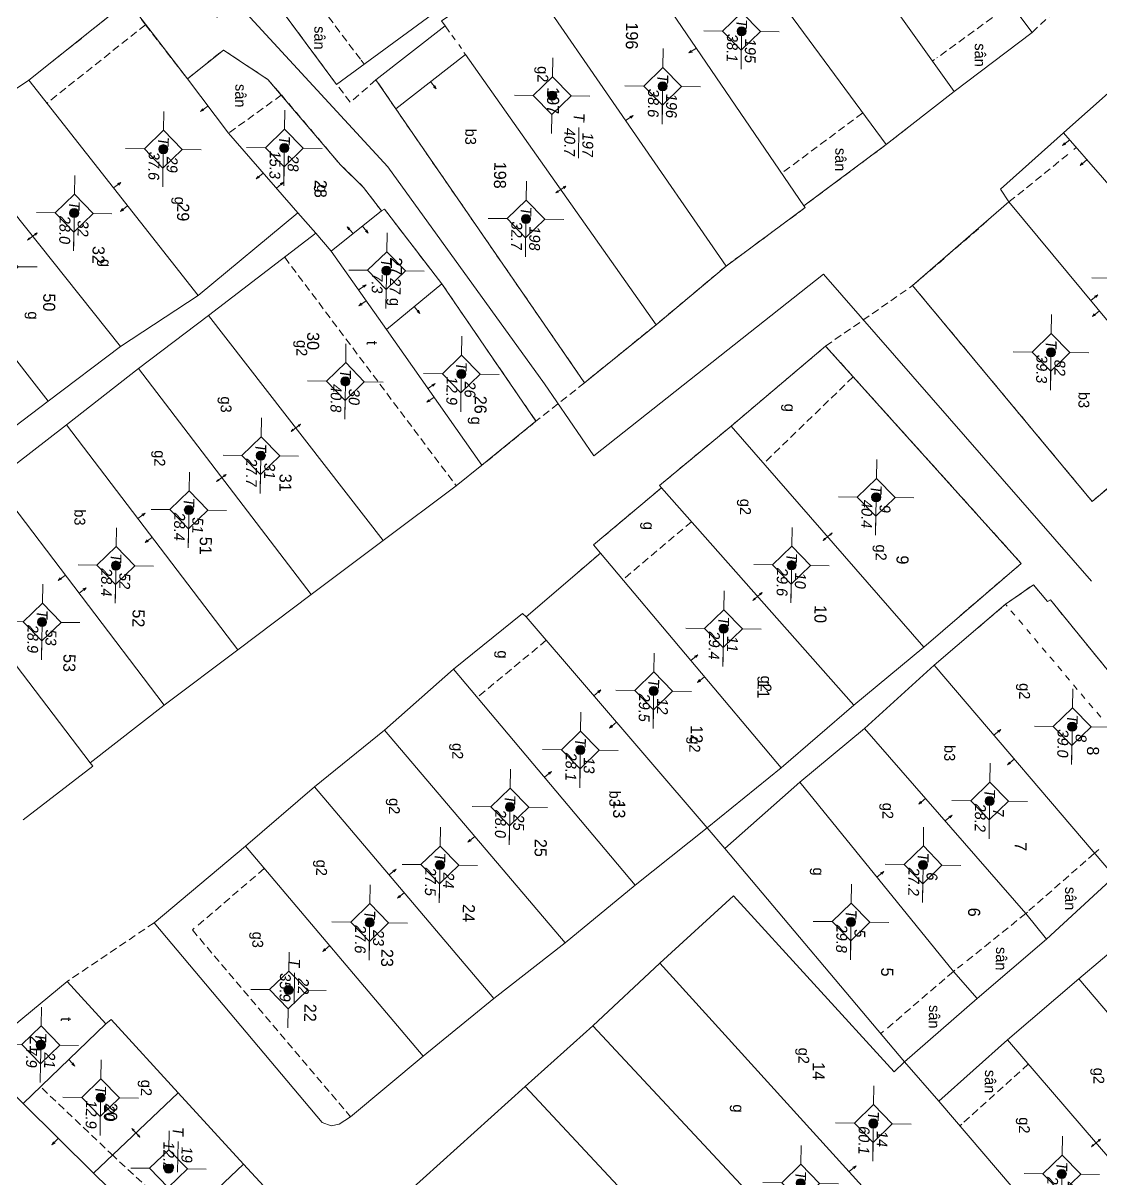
# Model space of a CAD drawing. Extents: x 601689 to 602595, y 1189742 to 1190763.
# Drawn here: x 602206.34 to 602242, y 1190195.49 to 1190233.73 of the extents above; entities that cross this region are included whole.
import ezdxf
from ezdxf.enums import TextEntityAlignment as Align

# ---------------------------------------------------------------- set-up
doc = ezdxf.new("R2010")
doc.units = 0
doc.header["$MEASUREMENT"] = 0
doc.linetypes.add('HIDDEN', pattern=[0.375, 0.25, -0.125])
for name, color, linetype in [('10', 250, 'Continuous'), ('11', 7, 'Continuous'), ('13', 7, 'Continuous'), ('14', 7, 'Continuous'), ('15', 7, 'Continuous'), ('16', 7, 'Continuous'), ('22', 7, 'Continuous'), ('53', 7, 'Continuous'), ('57', 7, 'Continuous')]:
    doc.layers.add(name, color=color, linetype=linetype)
doc.layers.get('0').off()
doc.styles.add('TXT', font='vnshx.shx')

# ---------------------------------------------------------------- blocks, each defined once
blk = doc.blocks.new('NH3R')
at = {"layer": '16', "color": 7, "linetype": 'Continuous', "lineweight": 0}
for p, q in [((0, 0), (0.297, -0.005)), ((0.297, -0.005), (0.186, 0.031)), ((0.297, -0.005), (0.189, -0.033))]:
    blk.add_line(p, q, dxfattribs=at)
blk = doc.blocks.new('NH3')
at = {"layer": '16', "color": 7, "linetype": 'Continuous', "lineweight": 0}
for p, q in [((-0.199, -0.002), (-0.113, 0.021)), ((0.197, -0.012), (0.107, 0.015)), ((-0.199, -0.002), (0.197, -0.012)), ((-0.199, -0.002), (-0.116, -0.035)), ((0.197, -0.012), (0.104, -0.027))]:
    blk.add_line(p, q, dxfattribs=at)
blk = doc.blocks.new('BDONG')
at = {"color": 7, "linetype": 'Continuous', "lineweight": 0}
for p, q in [((0, 0), (0, -1.508)), ((0, 0), (2.759, 0)), ((0.342, 0), (0.342, -1.508)), ((0.797, 0), (0.797, -1.508)), ((1.274, 0), (1.274, -1.508)), ((1.73, 0), (1.73, -1.508)), ((1.753, 0), (1.753, -1.508)), ((2.072, 0), (2.072, -1.508)), ((2.759, 0), (2.759, -1.508)), ((0, -0.308), (1.73, -0.308)), ((1.753, -0.308), (2.759, -0.308)), ((0, -0.458), (1.73, -0.458)), ((1.753, -0.458), (2.759, -0.458)), ((0, -0.608), (1.73, -0.608)), ((1.753, -0.608), (2.759, -0.608)), ((0, -0.758), (1.73, -0.758)), ((1.753, -0.758), (2.759, -0.758)), ((0, -0.908), (1.73, -0.908)), ((1.753, -0.908), (2.759, -0.908)), ((0, -1.058), (1.73, -1.058)), ((1.753, -1.058), (2.759, -1.058)), ((0, -1.208), (1.73, -1.208)), ((1.753, -1.208), (2.759, -1.208)), ((0, -1.358), (1.73, -1.358)), ((1.753, -1.358), (2.759, -1.358)), ((0, -1.508), (1.73, -1.508)), ((1.753, -1.508), (2.759, -1.508))]:
    blk.add_line(p, q, dxfattribs=at)
at = {"color": 7, "linetype": 'Continuous', "lineweight": 0, "style": 'TXT'}
blk.add_text('B%%182ng c%%184c th%%246a bi%%213n %%174%%233ng ', height=0.049998, rotation=360, dxfattribs=at).set_placement((0.008, 0.046))
for s, height, p in [('(D%%239ng cho ch%%216nh l%%253 bi%%213n %%174%%233ng)', 0.054, (1.743, 0.05)), ('s%%232 TT', 0.05, (0.21, -0.099)), ('s%%232 hi%%214u', 0.049998, (0.639, -0.104)), ('s%%232 hi%%214u th%%246a', 0.049998, (1.135, -0.103)), ('s%%232 hi%%214u th%%246a', 0.049998, (1.612, -0.107)), ('s%%232 TT', 0.05, (1.936, -0.114)), ('s%%232 hi%%214u th%%246a b%%225', 0.049998, (2.559, -0.108)), ('g%%232c c%%241a th%%246a', 0.049998, (1.137, -0.187)), ('Th%%246a b%%225', 0.049998, (1.956, -0.203)), ('(ch%%216 %%174%%184nh s%%232 m%%233t l%%199n)', 0.049998, (2.638, -0.204)), ('Th%%246a th%%170m', 0.049998, (0.227, -0.214)), ('Th%%246a th%%170m', 0.049998, (0.63, -0.213)), ('l%%169n c%%203n', 0.049998, (1.56, -0.224)), ('m%%237i th%%170m', 0.049998, (1.101, -0.282))]:
    blk.add_text(s, height=height, rotation=360, dxfattribs=at).set_placement(p, align=Align.CENTER)
blk = doc.blocks.new('BANG')
at = {"color": 7, "linetype": 'Continuous', "lineweight": 0, "xscale": 9.999585560760034, "yscale": 9.999585560760034, "rotation": 359.9999199552673}
blk.add_blockref('BDONG', (0, 0), dxfattribs=at)
blk = doc.blocks.new('*M504504504504')
at = {"layer": '13', "color": 3, "linetype": 'Continuous', "lineweight": 0}
blk.add_line((602615.815, 1189905.977), (602616.835, 1189905.977), dxfattribs=at)
at = {"layer": '13', "color": 3, "linetype": 'Continuous', "lineweight": 0, "style": 'TXT', "oblique": 7.6055}
blk.add_text('T', height=0.36, dxfattribs=at).set_placement((602615.618, 1189905.977), align=Align.MIDDLE_RIGHT)
for s, p in [('82', (602615.965, 1189906.277)), ('39.3', (602615.815, 1189905.677))]:
    blk.add_text(s, height=0.36, dxfattribs=at).set_placement(p, align=Align.MIDDLE_LEFT)
blk = doc.blocks.new('*M527527527527')
at = {"layer": '13', "color": 3, "linetype": 'Continuous', "lineweight": 0}
blk.add_line((602605.346, 1189895.584), (602606.366, 1189895.584), dxfattribs=at)
at = {"layer": '13', "color": 3, "linetype": 'Continuous', "lineweight": 0, "style": 'TXT', "oblique": 7.6055}
for s, p in [('195', (602605.496, 1189895.884)), ('38.1', (602605.346, 1189895.284))]:
    blk.add_text(s, height=0.36, dxfattribs=at).set_placement(p, align=Align.MIDDLE_LEFT)
blk.add_text('T', height=0.36, dxfattribs=at).set_placement((602605.149, 1189895.584), align=Align.MIDDLE_RIGHT)
blk = doc.blocks.new('*M532532532532')
at = {"layer": '13', "color": 3, "linetype": 'Continuous', "lineweight": 0}
blk.add_line((602607.203, 1189893.001), (602608.223, 1189893.001), dxfattribs=at)
at = {"layer": '13', "color": 3, "linetype": 'Continuous', "lineweight": 0, "style": 'TXT', "oblique": 7.6055}
blk.add_text('T', height=0.36, dxfattribs=at).set_placement((602607.006, 1189893.001), align=Align.MIDDLE_RIGHT)
for s, p in [('196', (602607.353, 1189893.301)), ('38.6', (602607.203, 1189892.701))]:
    blk.add_text(s, height=0.36, dxfattribs=at).set_placement(p, align=Align.MIDDLE_LEFT)
blk = doc.blocks.new('*M538538538538')
at = {"layer": '13', "color": 3, "linetype": 'Continuous', "lineweight": 0}
blk.add_line((602607.565, 1189889.349), (602608.585, 1189889.349), dxfattribs=at)
at = {"layer": '13', "color": 3, "linetype": 'Continuous', "lineweight": 0, "style": 'TXT', "oblique": 7.6055}
for s, p in [('197', (602607.715, 1189889.649)), ('40.7', (602607.565, 1189889.049))]:
    blk.add_text(s, height=0.36, dxfattribs=at).set_placement(p, align=Align.MIDDLE_LEFT)
blk.add_text('T', height=0.36, dxfattribs=at).set_placement((602607.368, 1189889.349), align=Align.MIDDLE_RIGHT)
blk = doc.blocks.new('*M540540540540')
at = {"layer": '13', "color": 3, "linetype": 'Continuous', "lineweight": 0}
blk.add_line((602611.654, 1189888.54), (602612.674, 1189888.54), dxfattribs=at)
at = {"layer": '13', "color": 3, "linetype": 'Continuous', "lineweight": 0, "style": 'TXT', "oblique": 7.6055}
for s, p in [('198', (602611.804, 1189888.84)), ('32.7', (602611.654, 1189888.24))]:
    blk.add_text(s, height=0.36, dxfattribs=at).set_placement(p, align=Align.MIDDLE_LEFT)
blk.add_text('T', height=0.36, dxfattribs=at).set_placement((602611.457, 1189888.54), align=Align.MIDDLE_RIGHT)
blk = doc.blocks.new('CENTRD')
at = {"layer": '11', "linetype": 'Continuous', "lineweight": 0}
h = blk.add_hatch(color=2, dxfattribs=at)
edge = h.paths.add_edge_path()
edge.add_arc((0, 0), 0.15, 0, 360)
at = {"layer": '11', "color": 2, "linetype": 'Continuous', "lineweight": 0}
for p, q in [((0, 1.25), (0, 0.625)), ((0, 0.625), (-0.625, 0)), ((0.625, 0), (0, 0.625)), ((-0.625, 0), (-1.25, 0)), ((-0.625, 0), (0, -0.625)), ((0, -0.625), (0.625, 0)), ((1.25, 0), (0.625, 0)), ((0, -0.625), (0, -1.25))]:
    blk.add_line(p, q, dxfattribs=at)
blk.add_circle((0, 0), 0.15, dxfattribs=at)
blk = doc.blocks.new('*M804804804804')
at = {"layer": '13', "color": 3, "linetype": 'Continuous', "lineweight": 0}
blk.add_line((602628.187, 1189906.857), (602629.207, 1189906.857), dxfattribs=at)
at = {"layer": '13', "color": 3, "linetype": 'Continuous', "lineweight": 0, "style": 'TXT', "oblique": 7.6055}
for s, p in [('8', (602628.337, 1189907.157)), ('39.0', (602628.187, 1189906.557))]:
    blk.add_text(s, height=0.36, dxfattribs=at).set_placement(p, align=Align.MIDDLE_LEFT)
blk.add_text('T', height=0.36, dxfattribs=at).set_placement((602627.99, 1189906.857), align=Align.MIDDLE_RIGHT)
blk = doc.blocks.new('*M805805805805')
at = {"layer": '13', "color": 3, "linetype": 'Continuous', "lineweight": 0}
blk.add_line((602642.986, 1189906.729), (602644.006, 1189906.729), dxfattribs=at)
at = {"layer": '13', "color": 3, "linetype": 'Continuous', "lineweight": 0, "style": 'TXT', "oblique": 7.6055}
blk.add_text('T', height=0.36, dxfattribs=at).set_placement((602642.789, 1189906.729), align=Align.MIDDLE_RIGHT)
for s, p in [('4', (602643.136, 1189907.029)), ('27.4', (602642.986, 1189906.429))]:
    blk.add_text(s, height=0.36, dxfattribs=at).set_placement(p, align=Align.MIDDLE_LEFT)
blk = doc.blocks.new('*M806806806806')
at = {"layer": '13', "color": 3, "linetype": 'Continuous', "lineweight": 0}
blk.add_line((602630.685, 1189904.16), (602631.705, 1189904.16), dxfattribs=at)
at = {"layer": '13', "color": 3, "linetype": 'Continuous', "lineweight": 0, "style": 'TXT', "oblique": 7.6055}
for s, p in [('7', (602630.835, 1189904.46)), ('28.2', (602630.685, 1189903.86))]:
    blk.add_text(s, height=0.36, dxfattribs=at).set_placement(p, align=Align.MIDDLE_LEFT)
blk.add_text('T', height=0.36, dxfattribs=at).set_placement((602630.488, 1189904.16), align=Align.MIDDLE_RIGHT)
blk = doc.blocks.new('*M808808808808')
at = {"layer": '13', "color": 3, "linetype": 'Continuous', "lineweight": 0}
blk.add_line((602632.83, 1189901.991), (602633.85, 1189901.991), dxfattribs=at)
at = {"layer": '13', "color": 3, "linetype": 'Continuous', "lineweight": 0, "style": 'TXT', "oblique": 7.6055}
for s, p in [('6', (602632.98, 1189902.291)), ('27.2', (602632.83, 1189901.691))]:
    blk.add_text(s, height=0.36, dxfattribs=at).set_placement(p, align=Align.MIDDLE_LEFT)
blk.add_text('T', height=0.36, dxfattribs=at).set_placement((602632.633, 1189901.991), align=Align.MIDDLE_RIGHT)
blk = doc.blocks.new('*M809809809809')
at = {"layer": '13', "color": 3, "linetype": 'Continuous', "lineweight": 0}
blk.add_line((602641.408, 1189900.468), (602642.428, 1189900.468), dxfattribs=at)
at = {"layer": '13', "color": 3, "linetype": 'Continuous', "lineweight": 0, "style": 'TXT', "oblique": 7.6055}
for s, p in [('14', (602641.558, 1189900.768)), ('60.1', (602641.408, 1189900.168))]:
    blk.add_text(s, height=0.36, dxfattribs=at).set_placement(p, align=Align.MIDDLE_LEFT)
blk.add_text('T', height=0.36, dxfattribs=at).set_placement((602641.211, 1189900.468), align=Align.MIDDLE_RIGHT)
blk = doc.blocks.new('*M810810810810')
at = {"layer": '13', "color": 3, "linetype": 'Continuous', "lineweight": 0}
blk.add_line((602620.694, 1189900.261), (602621.714, 1189900.261), dxfattribs=at)
at = {"layer": '13', "color": 3, "linetype": 'Continuous', "lineweight": 0, "style": 'TXT', "oblique": 7.6055}
blk.add_text('T', height=0.36, dxfattribs=at).set_placement((602620.497, 1189900.261), align=Align.MIDDLE_RIGHT)
for s, p in [('9', (602620.844, 1189900.561)), ('40.4', (602620.694, 1189899.961))]:
    blk.add_text(s, height=0.36, dxfattribs=at).set_placement(p, align=Align.MIDDLE_LEFT)
blk = doc.blocks.new('*M811811811811')
at = {"layer": '13', "color": 3, "linetype": 'Continuous', "lineweight": 0}
blk.add_line((602634.751, 1189899.633), (602635.771, 1189899.633), dxfattribs=at)
at = {"layer": '13', "color": 3, "linetype": 'Continuous', "lineweight": 0, "style": 'TXT', "oblique": 7.6055}
for s, p in [('5', (602634.901, 1189899.933)), ('29.8', (602634.751, 1189899.333))]:
    blk.add_text(s, height=0.36, dxfattribs=at).set_placement(p, align=Align.MIDDLE_LEFT)
blk.add_text('T', height=0.36, dxfattribs=at).set_placement((602634.554, 1189899.633), align=Align.MIDDLE_RIGHT)
blk = doc.blocks.new('*M812812812812')
at = {"layer": '13', "color": 3, "linetype": 'Continuous', "lineweight": 0}
blk.add_line((602643.418, 1189898.09), (602644.438, 1189898.09), dxfattribs=at)
at = {"layer": '13', "color": 3, "linetype": 'Continuous', "lineweight": 0, "style": 'TXT', "oblique": 7.6055}
for s, p in [('15', (602643.568, 1189898.39)), ('49.9', (602643.418, 1189897.79))]:
    blk.add_text(s, height=0.36, dxfattribs=at).set_placement(p, align=Align.MIDDLE_LEFT)
blk.add_text('T', height=0.36, dxfattribs=at).set_placement((602643.221, 1189898.09), align=Align.MIDDLE_RIGHT)
blk = doc.blocks.new('*M813813813813')
at = {"layer": '13', "color": 3, "linetype": 'Continuous', "lineweight": 0}
blk.add_line((602622.98, 1189897.494), (602624, 1189897.494), dxfattribs=at)
at = {"layer": '13', "color": 3, "linetype": 'Continuous', "lineweight": 0, "style": 'TXT', "oblique": 7.6055}
for s, p in [('10', (602623.13, 1189897.794)), ('29.6', (602622.98, 1189897.194))]:
    blk.add_text(s, height=0.36, dxfattribs=at).set_placement(p, align=Align.MIDDLE_LEFT)
blk.add_text('T', height=0.36, dxfattribs=at).set_placement((602622.783, 1189897.494), align=Align.MIDDLE_RIGHT)
blk = doc.blocks.new('*M815815815815')
at = {"layer": '13', "color": 3, "linetype": 'Continuous', "lineweight": 0}
blk.add_line((602625.113, 1189895.275), (602626.133, 1189895.275), dxfattribs=at)
at = {"layer": '13', "color": 3, "linetype": 'Continuous', "lineweight": 0, "style": 'TXT', "oblique": 7.6055}
blk.add_text('T', height=0.36, dxfattribs=at).set_placement((602624.916, 1189895.275), align=Align.MIDDLE_RIGHT)
for s, p in [('11', (602625.263, 1189895.575)), ('29.4', (602625.113, 1189894.975))]:
    blk.add_text(s, height=0.36, dxfattribs=at).set_placement(p, align=Align.MIDDLE_LEFT)
blk = doc.blocks.new('*M816816816816')
at = {"layer": '13', "color": 3, "linetype": 'Continuous', "lineweight": 0}
blk.add_line((602627.204, 1189892.992), (602628.224, 1189892.992), dxfattribs=at)
at = {"layer": '13', "color": 3, "linetype": 'Continuous', "lineweight": 0, "style": 'TXT', "oblique": 7.6055}
blk.add_text('T', height=0.36, dxfattribs=at).set_placement((602627.007, 1189892.992), align=Align.MIDDLE_RIGHT)
for s, p in [('12', (602627.354, 1189893.292)), ('29.5', (602627.204, 1189892.692))]:
    blk.add_text(s, height=0.36, dxfattribs=at).set_placement(p, align=Align.MIDDLE_LEFT)
blk = doc.blocks.new('*M818818818818')
at = {"layer": '13', "color": 3, "linetype": 'Continuous', "lineweight": 0}
blk.add_line((602629.194, 1189890.594), (602630.214, 1189890.594), dxfattribs=at)
at = {"layer": '13', "color": 3, "linetype": 'Continuous', "lineweight": 0, "style": 'TXT', "oblique": 7.6055}
for s, p in [('13', (602629.344, 1189890.894)), ('28.1', (602629.194, 1189890.294))]:
    blk.add_text(s, height=0.36, dxfattribs=at).set_placement(p, align=Align.MIDDLE_LEFT)
blk.add_text('T', height=0.36, dxfattribs=at).set_placement((602628.997, 1189890.594), align=Align.MIDDLE_RIGHT)
blk = doc.blocks.new('*M819819819819')
at = {"layer": '13', "color": 3, "linetype": 'Continuous', "lineweight": 0}
blk.add_line((602631.116, 1189888.291), (602632.136, 1189888.291), dxfattribs=at)
at = {"layer": '13', "color": 3, "linetype": 'Continuous', "lineweight": 0, "style": 'TXT', "oblique": 7.6055}
for s, p in [('25', (602631.266, 1189888.591)), ('28.0', (602631.116, 1189887.991))]:
    blk.add_text(s, height=0.36, dxfattribs=at).set_placement(p, align=Align.MIDDLE_LEFT)
blk.add_text('T', height=0.36, dxfattribs=at).set_placement((602630.919, 1189888.291), align=Align.MIDDLE_RIGHT)
blk = doc.blocks.new('*M820820820820')
at = {"layer": '13', "color": 3, "linetype": 'Continuous', "lineweight": 0}
blk.add_line((602616.815, 1189886.474), (602617.835, 1189886.474), dxfattribs=at)
at = {"layer": '13', "color": 3, "linetype": 'Continuous', "lineweight": 0, "style": 'TXT', "oblique": 7.6055}
blk.add_text('T', height=0.36, dxfattribs=at).set_placement((602616.618, 1189886.474), align=Align.MIDDLE_RIGHT)
for s, p in [('26', (602616.965, 1189886.774)), ('12.9', (602616.815, 1189886.174))]:
    blk.add_text(s, height=0.36, dxfattribs=at).set_placement(p, align=Align.MIDDLE_LEFT)
blk = doc.blocks.new('*M821821821821')
at = {"layer": '13', "color": 3, "linetype": 'Continuous', "lineweight": 0}
blk.add_line((602633.063, 1189886.002), (602634.083, 1189886.002), dxfattribs=at)
at = {"layer": '13', "color": 3, "linetype": 'Continuous', "lineweight": 0, "style": 'TXT', "oblique": 7.6055}
for s, p in [('24', (602633.213, 1189886.302)), ('27.5', (602633.063, 1189885.702))]:
    blk.add_text(s, height=0.36, dxfattribs=at).set_placement(p, align=Align.MIDDLE_LEFT)
blk.add_text('T', height=0.36, dxfattribs=at).set_placement((602632.866, 1189886.002), align=Align.MIDDLE_RIGHT)
blk = doc.blocks.new('*M822822822822')
at = {"layer": '13', "color": 3, "linetype": 'Continuous', "lineweight": 0}
blk.add_line((602613.431, 1189883.951), (602614.196, 1189883.951), dxfattribs=at)
at = {"layer": '13', "color": 3, "linetype": 'Continuous', "lineweight": 0, "style": 'TXT', "oblique": 7.6055}
for s, p in [('27', (602613.581, 1189884.251)), ('7.3', (602613.431, 1189883.651))]:
    blk.add_text(s, height=0.36, dxfattribs=at).set_placement(p, align=Align.MIDDLE_LEFT)
blk.add_text('T', height=0.36, dxfattribs=at).set_placement((602613.234, 1189883.951), align=Align.MIDDLE_RIGHT)
blk = doc.blocks.new('*M823823823823')
at = {"layer": '13', "color": 3, "linetype": 'Continuous', "lineweight": 0}
blk.add_line((602635, 1189883.708), (602636.02, 1189883.708), dxfattribs=at)
at = {"layer": '13', "color": 3, "linetype": 'Continuous', "lineweight": 0, "style": 'TXT', "oblique": 7.6055}
for s, p in [('23', (602635.15, 1189884.008)), ('27.6', (602635, 1189883.408))]:
    blk.add_text(s, height=0.36, dxfattribs=at).set_placement(p, align=Align.MIDDLE_LEFT)
blk.add_text('T', height=0.36, dxfattribs=at).set_placement((602634.803, 1189883.708), align=Align.MIDDLE_RIGHT)
blk = doc.blocks.new('*M824824824824')
at = {"layer": '13', "color": 3, "linetype": 'Continuous', "lineweight": 0}
blk.add_line((602617.118, 1189882.645), (602618.138, 1189882.645), dxfattribs=at)
at = {"layer": '13', "color": 3, "linetype": 'Continuous', "lineweight": 0, "style": 'TXT', "oblique": 7.6055}
blk.add_text('T', height=0.36, dxfattribs=at).set_placement((602616.921, 1189882.645), align=Align.MIDDLE_RIGHT)
for s, p in [('30', (602617.268, 1189882.945)), ('40.8', (602617.118, 1189882.345))]:
    blk.add_text(s, height=0.36, dxfattribs=at).set_placement(p, align=Align.MIDDLE_LEFT)
blk = doc.blocks.new('*M825825825825')
at = {"layer": '13', "color": 3, "linetype": 'Continuous', "lineweight": 0}
blk.add_line((602637.27, 1189881.056), (602638.29, 1189881.056), dxfattribs=at)
at = {"layer": '13', "color": 3, "linetype": 'Continuous', "lineweight": 0, "style": 'TXT', "oblique": 7.6055}
for s, p in [('22', (602637.42, 1189881.356)), ('35.9', (602637.27, 1189880.756))]:
    blk.add_text(s, height=0.36, dxfattribs=at).set_placement(p, align=Align.MIDDLE_LEFT)
blk.add_text('T', height=0.36, dxfattribs=at).set_placement((602637.073, 1189881.056), align=Align.MIDDLE_RIGHT)
blk = doc.blocks.new('*M826826826826')
at = {"layer": '13', "color": 3, "linetype": 'Continuous', "lineweight": 0}
blk.add_line((602609.425, 1189880.513), (602610.445, 1189880.513), dxfattribs=at)
at = {"layer": '13', "color": 3, "linetype": 'Continuous', "lineweight": 0, "style": 'TXT', "oblique": 7.6055}
for s, p in [('28', (602609.575, 1189880.813)), ('15.3', (602609.425, 1189880.213))]:
    blk.add_text(s, height=0.36, dxfattribs=at).set_placement(p, align=Align.MIDDLE_LEFT)
blk.add_text('T', height=0.36, dxfattribs=at).set_placement((602609.228, 1189880.513), align=Align.MIDDLE_RIGHT)
blk = doc.blocks.new('*M827827827827')
at = {"layer": '13', "color": 3, "linetype": 'Continuous', "lineweight": 0}
blk.add_line((602619.612, 1189879.882), (602620.632, 1189879.882), dxfattribs=at)
at = {"layer": '13', "color": 3, "linetype": 'Continuous', "lineweight": 0, "style": 'TXT', "oblique": 7.6055}
for s, p in [('31', (602619.762, 1189880.182)), ('27.7', (602619.612, 1189879.582))]:
    blk.add_text(s, height=0.36, dxfattribs=at).set_placement(p, align=Align.MIDDLE_LEFT)
blk.add_text('T', height=0.36, dxfattribs=at).set_placement((602619.415, 1189879.882), align=Align.MIDDLE_RIGHT)
blk = doc.blocks.new('*M828828828828')
at = {"layer": '13', "color": 3, "linetype": 'Continuous', "lineweight": 0}
blk.add_line((602621.441, 1189877.528), (602622.461, 1189877.528), dxfattribs=at)
at = {"layer": '13', "color": 3, "linetype": 'Continuous', "lineweight": 0, "style": 'TXT', "oblique": 7.6055}
for s, p in [('51', (602621.591, 1189877.828)), ('28.4', (602621.441, 1189877.228))]:
    blk.add_text(s, height=0.36, dxfattribs=at).set_placement(p, align=Align.MIDDLE_LEFT)
blk.add_text('T', height=0.36, dxfattribs=at).set_placement((602621.244, 1189877.528), align=Align.MIDDLE_RIGHT)
blk = doc.blocks.new('*M829829829829')
at = {"layer": '13', "color": 3, "linetype": 'Continuous', "lineweight": 0}
blk.add_line((602643.237, 1189877.171), (602644.257, 1189877.171), dxfattribs=at)
at = {"layer": '13', "color": 3, "linetype": 'Continuous', "lineweight": 0, "style": 'TXT', "oblique": 7.6055}
for s, p in [('19', (602643.387, 1189877.471)), ('12.2', (602643.237, 1189876.871))]:
    blk.add_text(s, height=0.36, dxfattribs=at).set_placement(p, align=Align.MIDDLE_LEFT)
blk.add_text('T', height=0.36, dxfattribs=at).set_placement((602643.04, 1189877.171), align=Align.MIDDLE_RIGHT)
blk = doc.blocks.new('*M830830830830')
at = {"layer": '13', "color": 3, "linetype": 'Continuous', "lineweight": 0}
blk.add_line((602609.522, 1189876.508), (602610.542, 1189876.508), dxfattribs=at)
at = {"layer": '13', "color": 3, "linetype": 'Continuous', "lineweight": 0, "style": 'TXT', "oblique": 7.6055}
blk.add_text('T', height=0.36, dxfattribs=at).set_placement((602609.325, 1189876.508), align=Align.MIDDLE_RIGHT)
for s, p in [('29', (602609.672, 1189876.808)), ('37.6', (602609.522, 1189876.208))]:
    blk.add_text(s, height=0.36, dxfattribs=at).set_placement(p, align=Align.MIDDLE_LEFT)
blk = doc.blocks.new('*M832832832832')
at = {"layer": '13', "color": 3, "linetype": 'Continuous', "lineweight": 0}
blk.add_line((602623.316, 1189875.14), (602624.336, 1189875.14), dxfattribs=at)
at = {"layer": '13', "color": 3, "linetype": 'Continuous', "lineweight": 0, "style": 'TXT', "oblique": 7.6055}
for s, p in [('52', (602623.466, 1189875.44)), ('28.4', (602623.316, 1189874.84))]:
    blk.add_text(s, height=0.36, dxfattribs=at).set_placement(p, align=Align.MIDDLE_LEFT)
blk.add_text('T', height=0.36, dxfattribs=at).set_placement((602623.119, 1189875.14), align=Align.MIDDLE_RIGHT)
blk = doc.blocks.new('*M833833833833')
at = {"layer": '13', "color": 3, "linetype": 'Continuous', "lineweight": 0}
blk.add_line((602640.925, 1189874.889), (602641.945, 1189874.889), dxfattribs=at)
at = {"layer": '13', "color": 3, "linetype": 'Continuous', "lineweight": 0, "style": 'TXT', "oblique": 7.6055}
for s, p in [('20', (602641.075, 1189875.189)), ('12.9', (602640.925, 1189874.589))]:
    blk.add_text(s, height=0.36, dxfattribs=at).set_placement(p, align=Align.MIDDLE_LEFT)
blk.add_text('T', height=0.36, dxfattribs=at).set_placement((602640.728, 1189874.889), align=Align.MIDDLE_RIGHT)
blk = doc.blocks.new('*M834834834834')
at = {"layer": '13', "color": 3, "linetype": 'Continuous', "lineweight": 0}
blk.add_line((602611.68, 1189873.591), (602612.7, 1189873.591), dxfattribs=at)
at = {"layer": '13', "color": 3, "linetype": 'Continuous', "lineweight": 0, "style": 'TXT', "oblique": 7.6055}
for s, p in [('32', (602611.83, 1189873.891)), ('28.0', (602611.68, 1189873.291))]:
    blk.add_text(s, height=0.36, dxfattribs=at).set_placement(p, align=Align.MIDDLE_LEFT)
blk.add_text('T', height=0.36, dxfattribs=at).set_placement((602611.483, 1189873.591), align=Align.MIDDLE_RIGHT)
blk = doc.blocks.new('*M835835835835')
at = {"layer": '13', "color": 3, "linetype": 'Continuous', "lineweight": 0}
blk.add_line((602639.206, 1189872.887), (602639.971, 1189872.887), dxfattribs=at)
at = {"layer": '13', "color": 3, "linetype": 'Continuous', "lineweight": 0, "style": 'TXT', "oblique": 7.6055}
for s, p in [('21', (602639.356, 1189873.187)), ('7.9', (602639.206, 1189872.587))]:
    blk.add_text(s, height=0.36, dxfattribs=at).set_placement(p, align=Align.MIDDLE_LEFT)
blk.add_text('T', height=0.36, dxfattribs=at).set_placement((602639.009, 1189872.887), align=Align.MIDDLE_RIGHT)
blk = doc.blocks.new('*M836836836836')
at = {"layer": '13', "color": 3, "linetype": 'Continuous', "lineweight": 0}
blk.add_line((602625.222, 1189872.727), (602626.242, 1189872.727), dxfattribs=at)
at = {"layer": '13', "color": 3, "linetype": 'Continuous', "lineweight": 0, "style": 'TXT', "oblique": 7.6055}
blk.add_text('T', height=0.36, dxfattribs=at).set_placement((602625.025, 1189872.727), align=Align.MIDDLE_RIGHT)
for s, p in [('53', (602625.372, 1189873.027)), ('28.9', (602625.222, 1189872.427))]:
    blk.add_text(s, height=0.36, dxfattribs=at).set_placement(p, align=Align.MIDDLE_LEFT)
blk = doc.blocks.new('B')
at = {"color": 7, "linetype": 'Continuous', "lineweight": 0}
for p, q in [((0.8, 2.62), (0.801, 5.6)), ((0.62, 2.441), (0.96, 2.78)), ((0.62, -0.969), (0.96, -0.63)), ((0.8, -4.05), (0.8, -0.81))]:
    blk.add_line(p, q, dxfattribs=at)
for points in [[(0.801, 5.6), (0.53, 5.331), (0.8, 10.21), (1.04, 4.83), (0.801, 5.6)], [(0.8, -4.05), (0.531, -4.309), (0.53, -9.429)], [(0.8, -4.05), (1.04, -4.569), (1.04, -10.289)], [(0.53, -7.289), (0.8, -6.95), (1.04, -8.139)]]:
    blk.add_lwpolyline(points, dxfattribs=at)
for points in [[(0.801, 5.6), (0.8, 10.21), (1.04, 4.83)], [(0.8, -4.05), (0.8, -6.95), (1.04, -4.569), (1.04, -8.139)]]:
    blk.add_solid(points, dxfattribs=at)
at = {"color": 7, "linetype": 'Continuous', "lineweight": 0, "style": 'TXT'}
blk.add_text('B', height=1.815, rotation=360, dxfattribs=at).set_placement((0, 0))

msp = doc.modelspace()

# ---------------------------------------------------------------- linework, layer by layer
at = {"layer": '10', "color": 7, "linetype": 'Continuous', "lineweight": 0}
for p, q in [((602237.15, 1190231.464), (602230.202, 1190241.18)), ((602227.758, 1190239.384), (602234.895, 1190229.706)), ((602225.678, 1190237.213), (602232.177, 1190227.683)), ((602239.019, 1190234.35), (602239.727, 1190233.419)), ((602239.727, 1190233.419), (602237.15, 1190231.464)), ((602203.92, 1190230.101), (602206.523, 1190231.835)), ((602206.523, 1190231.835), (602212.136, 1190224.718)), ((602237.15, 1190231.464), (602234.895, 1190229.706)), ((602203.92, 1190230.101), (602209.563, 1190223.033)), ((602234.895, 1190229.706), (602232.177, 1190227.683)), ((602201.536, 1190228.413), (602207.168, 1190221.226)), ((602238.96, 1190227.81), (602244.931, 1190220.607)), ((602215.433, 1190227.452), (602212.136, 1190224.718)), ((602216.025, 1190226.775), (602215.433, 1190227.452)), ((602216.536, 1190226.187), (602218.195, 1190227.514)), ((602212.477, 1190224.053), (602216.025, 1190226.775)), ((602216.536, 1190226.187), (602216.025, 1190226.775)), ((602218.361, 1190223.592), (602216.536, 1190226.187)), ((602229.6, 1190225.688), (602227.284, 1190223.75)), ((602220.192, 1190225.107), (602218.361, 1190223.592)), ((602212.136, 1190224.718), (602209.563, 1190223.033)), ((602210.153, 1190222.305), (602212.477, 1190224.053)), ((602212.477, 1190224.053), (602218.255, 1190216.613)), ((602221.52, 1190219.098), (602218.361, 1190223.592)), ((602209.563, 1190223.033), (602207.168, 1190221.226)), ((602207.777, 1190220.437), (602210.153, 1190222.305)), ((602210.153, 1190222.305), (602215.87, 1190214.826)), ((602207.168, 1190221.226), (602204.712, 1190219.359)), ((602205.371, 1190218.58), (602207.777, 1190220.437)), ((602207.777, 1190220.437), (602213.445, 1190212.999)), ((602229.767, 1190220.396), (602236.138, 1190213.087)), ((602205.371, 1190218.58), (602211.01, 1190211.162)), ((602233.821, 1190211.16), (602227.46, 1190218.357)), ((602202.925, 1190216.644), (602208.563, 1190209.255)), ((602218.255, 1190216.613), (602215.87, 1190214.826)), ((602222.981, 1190214.088), (602225.44, 1190216.195)), ((602231.422, 1190209.092), (602225.44, 1190216.195)), ((602213.445, 1190212.999), (602215.87, 1190214.826)), ((602222.981, 1190214.088), (602228.975, 1190207.106)), ((602211.01, 1190211.162), (602213.445, 1190212.999)), ((602233.821, 1190211.16), (602236.138, 1190213.087)), ((602236.479, 1190212.493), (602234.181, 1190210.394)), ((602242.454, 1190205.501), (602236.479, 1190212.493)), ((602218.299, 1190210.342), (602220.577, 1190212.351)), ((602220.577, 1190212.351), (602226.59, 1190205.208)), ((602208.563, 1190209.255), (602211.01, 1190211.162)), ((602231.422, 1190209.092), (602233.821, 1190211.16)), ((602215.984, 1190208.464), (602218.299, 1190210.342)), ((602218.299, 1190210.342), (602224.273, 1190203.299)), ((602234.181, 1190210.394), (602232.037, 1190208.613)), ((602228.975, 1190207.106), (602231.422, 1190209.092)), ((602232.037, 1190208.613), (602229.557, 1190206.428)), ((602213.696, 1190206.495), (602215.984, 1190208.464)), ((602215.984, 1190208.464), (602221.918, 1190201.462)), ((602228.975, 1190207.106), (602226.59, 1190205.208)), ((602229.557, 1190206.428), (602228.975, 1190207.106)), ((602213.696, 1190206.495), (602219.572, 1190199.554)), ((602229.557, 1190206.428), (602235.5, 1190199.366)), ((602240.205, 1190203.421), (602242.454, 1190205.501)), ((602226.59, 1190205.208), (602224.273, 1190203.299)), ((602243.473, 1190203.977), (602241.267, 1190202.117)), ((602224.273, 1190203.299), (602221.918, 1190201.462)), ((602237.908, 1190201.463), (602240.205, 1190203.421)), ((602227.404, 1190202.627), (602225.186, 1190200.557)), ((602227.404, 1190202.627), (602238.94, 1190189.938)), ((602241.267, 1190202.117), (602238.91, 1190200.089)), ((602221.918, 1190201.462), (602219.572, 1190199.554)), ((602235.5, 1190199.366), (602237.908, 1190201.463)), ((602209.075, 1190200.618), (602206.34, 1190197.985)), ((602225.186, 1190200.557), (602222.947, 1190198.548)), ((602225.186, 1190200.557), (602236.845, 1190188.086)), ((602238.91, 1190200.089), (602236.642, 1190198.06)), ((602238.91, 1190200.089), (602244.776, 1190193.268)), ((602206.34, 1190197.985), (602204.78, 1190199.537)), ((602235.5, 1190199.366), (602236.642, 1190198.06)), ((602211.464, 1190198.345), (602208.667, 1190195.683)), ((602211.464, 1190198.345), (602213.632, 1190195.985)), ((602208.667, 1190195.683), (602206.34, 1190197.985)), ((602236.642, 1190198.06), (602241.543, 1190192.343))]:
    msp.add_line(p, q, dxfattribs=at)
for points in [[(602224.42, 1190237.35), (602216.712, 1190231.695), (602214.886, 1190234.16)], [(602218.671, 1190230.888), (602218.014, 1190231.847), (602220.309, 1190233.636), (602220.181, 1190233.798), (602222.785, 1190235.542)], [(602222.785, 1190235.542), (602222.962, 1190235.31), (602229.6, 1190225.688)], [(602211.774, 1190231.883), (602209.809, 1190234.45), (602206.523, 1190231.835)], [(602218.195, 1190227.514), (602217.606, 1190228.293), (602216.836, 1190229.043), (602214.434, 1190231.866), (602212.967, 1190232.837), (602211.774, 1190231.883)], [(602227.284, 1190223.75), (602220.976, 1190232.686), (602218.671, 1190230.888)], [(602215.433, 1190227.452), (602213.139, 1190230.084), (602211.774, 1190231.883)], [(602240.761, 1190230.095), (602240.772, 1190230.105), (602243.029, 1190232.104)], [(602227.284, 1190223.75), (602224.917, 1190221.832), (602224.29, 1190222.74), (602218.671, 1190230.888)], [(602238.96, 1190227.81), (602238.675, 1190228.234), (602240.761, 1190230.095)], [(602240.761, 1190230.095), (602242.051, 1190228.617), (602247.238, 1190222.576)], [(602232.177, 1190227.683), (602232.217, 1190227.623), (602229.6, 1190225.688)], [(602244.931, 1190220.607), (602241.714, 1190217.902), (602235.772, 1190225.044), (602238.96, 1190227.81)], [(602218.195, 1190227.514), (602218.295, 1190227.573), (602220.192, 1190225.107)], [(602220.192, 1190225.107), (602223.309, 1190220.554), (602221.52, 1190219.098)], [(602236.138, 1190213.087), (602239.365, 1190215.854), (602232.894, 1190223.042), (602229.767, 1190220.396)], [(602227.46, 1190218.357), (602227.391, 1190218.428), (602229.767, 1190220.396)], [(602221.52, 1190219.098), (602220.67, 1190218.42), (602218.255, 1190216.613)], [(602225.44, 1190216.195), (602225.214, 1190216.468), (602227.46, 1190218.357)], [(602236.479, 1190212.493), (602238.847, 1190214.501), (602239.766, 1190215.148), (602240.238, 1190214.592), (602240.329, 1190214.651), (602245.62, 1190208.157), (602242.454, 1190205.501)], [(602220.577, 1190212.351), (602222.863, 1190214.2), (602222.981, 1190214.088)], [(602240.205, 1190203.421), (602239.517, 1190204.271), (602234.181, 1190210.394)], [(602208.563, 1190209.255), (602208.642, 1190209.145), (602206.338, 1190207.376)], [(602237.908, 1190201.463), (602237.12, 1190202.354), (602232.037, 1190208.613)], [(602219.572, 1190199.554), (602217.173, 1190197.547), (602216.801, 1190197.302), (602216.53, 1190197.246), (602216.232, 1190197.36), (602210.672, 1190203.966), (602213.696, 1190206.495)], [(602235.5, 1190199.366), (602235.165, 1190199.04), (602229.845, 1190204.854), (602227.404, 1190202.627)], [(602241.267, 1190202.117), (602247.232, 1190195.124), (602248.69, 1190193.495)], [(602204.78, 1190199.537), (602207.794, 1190202.026), (602209.075, 1190200.618)], [(602209.075, 1190200.618), (602209.247, 1190200.765), (602211.464, 1190198.345)], [(602222.947, 1190198.548), (602218.452, 1190194.489), (602230.251, 1190182.036), (602232.328, 1190184.018)], [(602222.947, 1190198.548), (602230.3, 1190190.677), (602228.062, 1190188.657), (602232.328, 1190184.018)], [(602213.632, 1190195.985), (602210.886, 1190193.373), (602209.644, 1190194.72), (602208.667, 1190195.683)], [(602213.632, 1190195.985), (602228.817, 1190179.546), (602229.73, 1190180.424), (602230.282, 1190179.887)]]:
    msp.add_lwpolyline(points, dxfattribs=at)
at = {"layer": '14', "color": 6, "linetype": 'HIDDEN', "lineweight": 0}
for p, q in [((602215.765, 1190234.828), (602217.513, 1190232.514)), ((602239.019, 1190234.35), (602236.575, 1190232.573)), ((602210.389, 1190233.672), (602207.113, 1190231.067)), ((602220.309, 1190233.636), (602220.632, 1190233.171)), ((602220.751, 1190233.02), (602220.839, 1190232.888)), ((602220.927, 1190232.757), (602220.976, 1190232.686)), ((602217.523, 1190232.504), (602217.621, 1190232.373)), ((602236.494, 1190232.524), (602236.423, 1190232.465)), ((602214.887, 1190231.35), (602213.139, 1190230.084)), ((602234.12, 1190230.756), (602231.442, 1190228.763)), ((602241.103, 1190229.541), (602241.184, 1190229.61)), ((602238.96, 1190227.81), (602240.962, 1190229.423)), ((602214.994, 1190225.979), (602220.67, 1190218.42)), ((602233.8, 1190222.02), (602230.841, 1190219.161)), ((602228.454, 1190217.233), (602226.178, 1190215.314)), ((602238.897, 1190214.44), (602238.847, 1190214.501)), ((602239.153, 1190214.137), (602239.025, 1190214.288)), ((602239.418, 1190213.833), (602239.29, 1190213.985)), ((602239.674, 1190213.519), (602239.546, 1190213.671)), ((602223.65, 1190213.309), (602221.364, 1190211.421)), ((602239.929, 1190213.216), (602239.801, 1190213.367)), ((602240.186, 1190212.912), (602240.058, 1190213.064)), ((602240.451, 1190212.609), (602240.314, 1190212.761)), ((602240.707, 1190212.305), (602240.579, 1190212.457)), ((602240.963, 1190211.991), (602240.835, 1190212.143)), ((602241.219, 1190211.688), (602241.09, 1190211.84)), ((602241.475, 1190211.385), (602241.347, 1190211.536)), ((602241.74, 1190211.081), (602241.603, 1190211.233)), ((602241.996, 1190210.767), (602241.868, 1190210.929)), ((602241.784, 1190206.26), (602239.568, 1190204.321)), ((602241.784, 1190206.26), (602241.936, 1190206.387)), ((602214.316, 1190205.756), (602212.08, 1190203.848)), ((602237.434, 1190202.599), (602237.262, 1190202.462)), ((602234.813, 1190200.375), (602234.712, 1190200.297)), ((602239.599, 1190199.29), (602237.401, 1190197.309)), ((602209.326, 1190196.255), (602206.917, 1190198.538)), ((602237.401, 1190197.309), (602237.331, 1190197.25)), ((602211.636, 1190194.103), (602209.326, 1190196.255))]:
    msp.add_line(p, q, dxfattribs=at)
for points in [[(602239.568, 1190204.321), (602239.517, 1190204.271), (602237.484, 1190202.639)], [(602211.999, 1190203.789), (602211.939, 1190203.729), (602217.173, 1190197.547)], [(602237.171, 1190202.393), (602237.12, 1190202.354), (602234.904, 1190200.454)]]:
    msp.add_lwpolyline(points, dxfattribs=at)
at = {"layer": '22', "color": 7, "linetype": 'HIDDEN', "lineweight": 0}
for p, q in [((602239.727, 1190233.419), (602259.645, 1190252.157)), ((602207.191, 1190232.366), (602209.809, 1190234.45)), ((602209.809, 1190234.45), (602210.389, 1190233.672)), ((602216.712, 1190231.695), (602214.886, 1190234.16)), ((602210.389, 1190233.672), (602211.774, 1190231.883)), ((602211.774, 1190231.883), (602212.967, 1190232.837)), ((602212.967, 1190232.837), (602214.434, 1190231.866)), ((602214.434, 1190231.866), (602214.887, 1190231.35)), ((602217.164, 1190231.109), (602216.712, 1190231.695)), ((602218.014, 1190231.847), (602217.164, 1190231.109)), ((602218.671, 1190230.888), (602218.014, 1190231.847)), ((602224.29, 1190222.74), (602218.671, 1190230.888)), ((602235.583, 1190230.236), (602234.895, 1190229.706)), ((602234.895, 1190229.706), (602232.177, 1190227.683)), ((602232.177, 1190227.683), (602232.217, 1190227.623)), ((602232.217, 1190227.623), (602229.6, 1190225.688)), ((602235.772, 1190225.044), (602238.241, 1190227.179)), ((602229.6, 1190225.688), (602227.284, 1190223.75)), ((602232.894, 1190223.042), (602235.772, 1190225.044)), ((602232.894, 1190223.042), (602235.772, 1190225.044)), ((602227.284, 1190223.75), (602224.917, 1190221.832)), ((602224.917, 1190221.832), (602224.29, 1190222.74)), ((602229.767, 1190220.396), (602232.894, 1190223.042)), ((602233.801, 1190222.03), (602232.894, 1190223.042)), ((602239.365, 1190215.854), (602233.801, 1190222.03)), ((602224.917, 1190221.832), (602223.309, 1190220.554)), ((602224.917, 1190221.832), (602223.309, 1190220.554)), ((602227.391, 1190218.428), (602229.767, 1190220.396)), ((602225.214, 1190216.468), (602227.46, 1190218.357)), ((602227.46, 1190218.357), (602227.391, 1190218.428)), ((602224.691, 1190215.555), (602225.44, 1190216.195)), ((602225.44, 1190216.195), (602225.214, 1190216.468)), ((602237.352, 1190214.131), (602239.365, 1190215.854)), ((602210.672, 1190203.966), (602207.794, 1190202.026))]:
    msp.add_line(p, q, dxfattribs=at)
for points in [[(602214.887, 1190231.35), (602216.836, 1190229.043), (602217.606, 1190228.293), (602218.195, 1190227.514), (602218.295, 1190227.573), (602220.192, 1190225.107), (602223.309, 1190220.554)], [(602235.772, 1190225.044), (602241.714, 1190217.902), (602243.403, 1190219.328)], [(602223.309, 1190220.554), (602221.52, 1190219.098), (602221.479, 1190219.069)], [(602237.947, 1190213.733), (602238.847, 1190214.501), (602239.766, 1190215.148)], [(602239.766, 1190215.148), (602240.238, 1190214.592), (602240.329, 1190214.651), (602245.62, 1190208.157)]]:
    msp.add_lwpolyline(points, dxfattribs=at)
at = {"layer": '57', "color": 172, "linetype": 'Continuous', "lineweight": 0}
for points in [[(602210.351, 1190237.532), (602212.762, 1190233.92), (602213.33, 1190234.472), (602218.405, 1190228.971), (602223.586, 1190221.79), (602225.224, 1190219.407), (602232.827, 1190225.424), (602241.688, 1190215.262)], [(602210.734, 1190236.958), (602212.762, 1190233.92), (602213.33, 1190234.472), (602218.405, 1190228.971), (602223.586, 1190221.79), (602225.224, 1190219.407), (602232.827, 1190225.424), (602241.688, 1190215.262)]]:
    msp.add_lwpolyline(points, dxfattribs=at)

# ---------------------------------------------------------------- block references
at = {"color": 7, "linetype": 'Continuous', "lineweight": 0}
for name, p, rotation in [('B', (602218.66, 1190234.508), 269.214199256255), ('BANG', (602217.949, 1190215.408), 269.2144660607985)]:
    msp.add_blockref(name, p, dxfattribs=dict(at, rotation=rotation))
at = {"layer": '11', "color": 2, "linetype": 'Continuous', "lineweight": 0, "rotation": 269.1680420500809}
for p in [(602230.111, 1190233.455), (602227.501, 1190231.636), (602223.845, 1190231.327), (602210.976, 1190229.556), (602214.982, 1190229.595), (602208.028, 1190227.441), (602222.976, 1190227.25), (602205.549, 1190225.678), (602218.362, 1190225.54), (602242.955, 1190225.28), (602240.351, 1190222.836), (602217.003, 1190221.872), (602220.836, 1190222.119), (602214.204, 1190219.418), (602234.565, 1190218.041), (602211.823, 1190217.624), (602209.408, 1190215.784), (602231.765, 1190215.795), (602206.968, 1190213.913), (602229.515, 1190213.694), (602227.202, 1190211.637), (602241.051, 1190210.453), (602224.775, 1190209.682), (602222.445, 1190207.794), (602238.318, 1190207.994), (602220.128, 1190205.88), (602236.118, 1190205.881), (602217.806, 1190203.976), (602233.733, 1190203.994), (602215.121, 1190201.745), (602206.925, 1190199.928), (602208.902, 1190198.18), (602234.471, 1190197.326), (602211.15, 1190195.835), (602240.708, 1190195.657), (602232.064, 1190195.351)]:
    msp.add_blockref('CENTRD', p, dxfattribs=at)
at = {"layer": '13', "color": 3, "linetype": 'Continuous', "lineweight": 0, "rotation": 269.1680420500809}
for name, p in [('*M527527527527', (-578790.27, 1810052.359)), ('*M532532532532', (-578790.27, 1810052.359)), ('*M538538538538', (-578789.382, 1810051.381)), ('*M826826826826', (-578790.27, 1810052.359)), ('*M830830830830', (-578790.27, 1810052.359)), ('*M834834834834', (-578790.27, 1810052.359)), ('*M540540540540', (-578790.27, 1810052.359)), ('*M822822822822', (-578790.27, 1810052.359)), ('*M504504504504', (-578790.27, 1810052.359)), ('*M820820820820', (-578790.27, 1810052.359)), ('*M824824824824', (-578790.27, 1810052.359)), ('*M827827827827', (-578790.27, 1810052.359)), ('*M810810810810', (-578790.27, 1810052.359)), ('*M828828828828', (-578790.27, 1810052.359)), ('*M832832832832', (-578790.27, 1810052.359)), ('*M813813813813', (-578790.27, 1810052.359)), ('*M836836836836', (-578790.27, 1810052.359)), ('*M815815815815', (-578790.27, 1810052.359)), ('*M816816816816', (-578790.27, 1810052.359)), ('*M804804804804', (-578790.27, 1810052.359)), ('*M818818818818', (-578790.27, 1810052.359)), ('*M819819819819', (-578790.27, 1810052.359)), ('*M806806806806', (-578790.27, 1810052.359)), ('*M821821821821', (-578790.27, 1810052.359)), ('*M808808808808', (-578790.27, 1810052.359)), ('*M823823823823', (-578790.27, 1810052.359)), ('*M811811811811', (-578790.27, 1810052.359)), ('*M825825825825', (-578790.072, 1810052.996)), ('*M835835835835', (-578790.27, 1810052.359)), ('*M833833833833', (-578790.27, 1810052.359)), ('*M809809809809', (-578790.27, 1810052.359)), ('*M829829829829', (-578789.954, 1810053.332)), ('*M805805805805', (-578790.27, 1810052.359)), ('*M812812812812', (-578790.27, 1810052.359))]:
    msp.add_blockref(name, p, dxfattribs=at)
at = {"layer": '16', "color": 7, "linetype": 'Continuous', "lineweight": 0}
for name, p, rotation in [('NH3R', (602228.619, 1190232.901), 214.2884969338518), ('NH3R', (602219.824, 1190231.792), 307.9656460850956), ('NH3R', (602240.968, 1190229.862), 219.6621754263266), ('NH3R', (602241.539, 1190229.205), 220.6461946849244), ('NH3R', (602214.281, 1190228.768), 221.0717641086179), ('NH3R', (602214.725, 1190228.272), 41.07176410861792), ('NH3', (602224.134, 1190228.213), 215.217326383642), ('NH3R', (602217.255, 1190226.768), 132.3647254745132), ('NH3R', (602217.568, 1190227.013), 309.6057729107584), ('NH3', (602206.652, 1190226.663), 217.8346838397713), ('NH3R', (602241.665, 1190224.552), 39.66217542632661), ('NH3R', (602219.282, 1190224.349), 309.6057729107584), ('NH3R', (602241.95, 1190224.209), 219.6621754263266), ('NH3R', (602219.724, 1190221.633), 35.10253424391962), ('NH3R', (602219.94, 1190221.35), 215.1025342439195), ('NH3', (602215.366, 1190220.333), 217.8346838397713), ('NH3', (602212.904, 1190218.676), 217.8346838397713), ('NH3', (602232.958, 1190216.742), 41.07176410861792), ('NH3R', (602207.739, 1190215.467), 217.2449476368798), ('NH3R', (602208.191, 1190214.871), 37.24494763687989), ('NH3R', (602225.225, 1190211.478), 40.64619468492446), ('NH3R', (602225.973, 1190210.597), 220.6461946849244), ('NH3R', (602238.458, 1190210.175), 40.40024956560645), ('NH3R', (602239.137, 1190209.376), 220.4002495656064), ('NH3R', (602223.588, 1190208.78), 40.08917287314999), ('NH3R', (602236.199, 1190208.077), 221.0717641086179), ('NH3R', (602236.849, 1190207.337), 41.07176410861792), ('NH3R', (602221.281, 1190206.821), 220.3062793497657), ('NH3R', (602234.583, 1190205.479), 39.0847384589701), ('NH3R', (602207.849, 1190199.445), 313.3275345615327), ('NH3', (602241.843, 1190196.679), 220.7028942942602)]:
    msp.add_blockref(name, p, dxfattribs=dict(at, rotation=rotation))
for name, p, xscale, yscale, rotation in [('NH3R', (602212.452, 1190230.983), 1.000001604070434, 1.000001604070434, 217.1970699575697), ('NH3R', (602226.276, 1190230.504), 1.000001522072074, 1.000001522072074, 34.6031829700406), ('NH3R', (602209.335, 1190228.276), 1.000002386551082, 1.000002386551082, 38.2616162145344), ('NH3R', (602209.796, 1190227.68), 1.000002386551082, 1.000002386551082, 218.2616162145344), ('NH3R', (602217.439, 1190224.905), 1.000001584468024, 1.000001584468024, 35.11038072938394), ('NH3R', (602217.694, 1190224.541), 1.000001584468024, 1.000001584468024, 215.1103807293838), ('NH3R', (602210.135, 1190217.344), 1.000001221422202, 1.000001221422202, 37.31166205067726), ('NH3R', (602210.616, 1190216.718), 1.000001221422202, 1.000001221422202, 217.3116620506772), ('NH3', (602230.641, 1190214.753), 1.000001820304081, 1.000001820304081, 221.4682749582631), ('NH3R', (602228.432, 1190212.643), 0.9999989047888548, 0.9999989047888548, 40.10789680394036), ('NH3R', (602228.884, 1190212.107), 0.9999989047888544, 0.9999989047888544, 220.1078968039404), ('NH3R', (602218.454, 1190205.55), 1.000002623362732, 1.000002623362732, 40.28738005594131), ('NH3R', (602218.955, 1190204.963), 1.000002623362732, 1.000002623362732, 220.2873800559413), ('NH3R', (602216.481, 1190203.207), 0.9999980237184546, 0.9999980237184546, 220.2773401713404), ('NH3', (602210.066, 1190197.014), 1.00000114971291, 1.00000114971291, 133.5820563337785), ('NH3R', (602207.504, 1190196.829), 0.9999989503255492, 0.9999989503255492, 225.3278119508788), ('NH3R', (602233.67, 1190195.74), 0.9999978033206284, 0.9999978033206284, 40.60857161692368)]:
    msp.add_blockref(name, p, dxfattribs=dict(at, xscale=xscale, yscale=yscale, rotation=rotation))

# ---------------------------------------------------------------- texts
at = {"layer": '15', "color": 7, "linetype": 'Continuous', "lineweight": 0, "style": 'TXT'}
for s, p in [('s%%169n', (602215.973, 1190233.24)), ('s%%169n', (602237.826, 1190232.671)), ('g2', (602223.357, 1190232.037)), ('s%%169n', (602213.357, 1190231.326)), ('b3', (602220.969, 1190229.969)), ('s%%169n', (602233.209, 1190229.213)), ('g', (602216.065, 1190228.256)), ('g', (602211.349, 1190227.851)), ('g', (602208.891, 1190225.794)), ('g', (602218.463, 1190224.503)), ('g', (602206.496, 1190224.057)), ('g2', (602215.383, 1190222.976)), ('t', (602217.705, 1190223.151)), ('g3', (602212.876, 1190221.11)), ('b3', (602241.26, 1190221.261)), ('g', (602231.527, 1190221.003)), ('g', (602221.159, 1190220.576)), ('g2', (602210.682, 1190219.331)), ('g2', (602230.061, 1190217.724)), ('b3', (602208.036, 1190217.377)), ('g', (602226.862, 1190217.097)), ('g2', (602234.55, 1190216.213)), ('g', (602222.034, 1190212.843)), ('g2', (602230.741, 1190211.874)), ('g2', (602239.298, 1190211.627)), ('g2', (602228.384, 1190209.866)), ('g2', (602220.54, 1190209.644)), ('b3', (602236.819, 1190209.581)), ('b3', (602225.738, 1190208.073)), ('g2', (602218.445, 1190207.824)), ('g2', (602234.773, 1190207.669)), ('g2', (602216.037, 1190205.786)), ('g', (602232.476, 1190205.66)), ('s%%169n', (602240.814, 1190204.768)), ('g3', (602213.924, 1190203.405)), ('s%%169n', (602238.527, 1190202.779)), ('s%%169n', (602236.31, 1190200.859)), ('t', (602207.587, 1190200.778)), ('g2', (602231.992, 1190199.567)), ('s%%169n', (602238.161, 1190198.714)), ('g2', (602241.754, 1190198.903)), ('g2', (602210.237, 1190198.505)), ('g', (602229.828, 1190197.825)), ('g2', (602239.291, 1190197.267))]:
    msp.add_text(s, height=0.36, rotation=269.2144, dxfattribs=at).set_placement(p, align=Align.CENTER)
at = {"layer": '53', "color": 200, "linetype": 'Continuous', "lineweight": 0, "style": 'TXT'}
for s, p in [('196', (602226.491, 1190233.751)), ('197', (602223.881, 1190231.606)), ('198', (602222.128, 1190229.141)), ('28', (602216.188, 1190228.542)), ('29', (602211.638, 1190227.765)), ('32', (602208.839, 1190226.353)), ('27', (602218.683, 1190225.978)), ('50', (602207.207, 1190224.785)), ('30', (602215.939, 1190223.506)), ('26', (602221.481, 1190221.399)), ('31', (602215.025, 1190218.818)), ('51', (602212.386, 1190216.734)), ('9', (602235.439, 1190216.118)), ('52', (602210.163, 1190214.334)), ('10', (602232.727, 1190214.474)), ('53', (602207.874, 1190212.856)), ('11', (602230.842, 1190211.98)), ('12', (602228.632, 1190210.5)), ('8', (602241.743, 1190209.801)), ('13', (602226.067, 1190208.015)), ('25', (602223.47, 1190206.741)), ('7', (602239.35, 1190206.633)), ('24', (602221.09, 1190204.584)), ('6', (602237.81, 1190204.464)), ('23', (602218.39, 1190203.101)), ('5', (602234.932, 1190202.484)), ('22', (602215.844, 1190201.286)), ('21', (602206.76, 1190200.23)), ('14', (602232.669, 1190199.354)), ('20', (602209.259, 1190198.005))]:
    msp.add_text(s, height=0.4, rotation=269.2144, dxfattribs=at).set_placement(p, align=Align.MIDDLE_LEFT)

doc.saveas('drawing.dxf')
